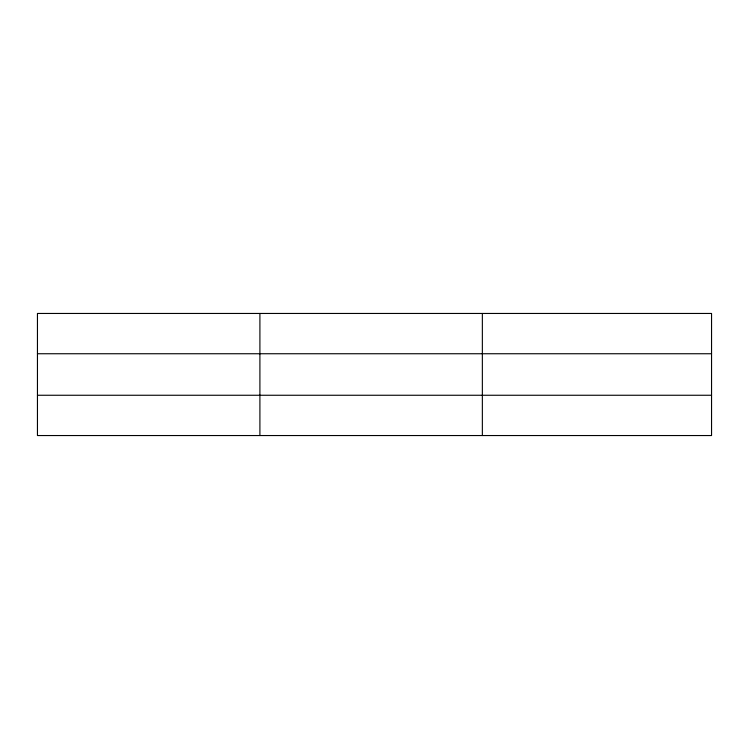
<?xml version="1.0" encoding="UTF-8"?>
<svg xmlns="http://www.w3.org/2000/svg" width="749" height="749" viewBox="0 0 749 749"><rect width="100%" height="100%" fill="white"/><g stroke="black" fill="none" stroke-linecap="round" stroke-linejoin="round"><path stroke-width="1.12" d="M259.903 435.543L259.903 313.457M482.356 435.543L482.356 313.457M711.55 353.743L711.55 313.457L37.45 313.457L37.45 435.543L711.55 435.543L711.55 353.743L37.45 353.743M37.45 395.257L711.55 395.257"/></g></svg>
